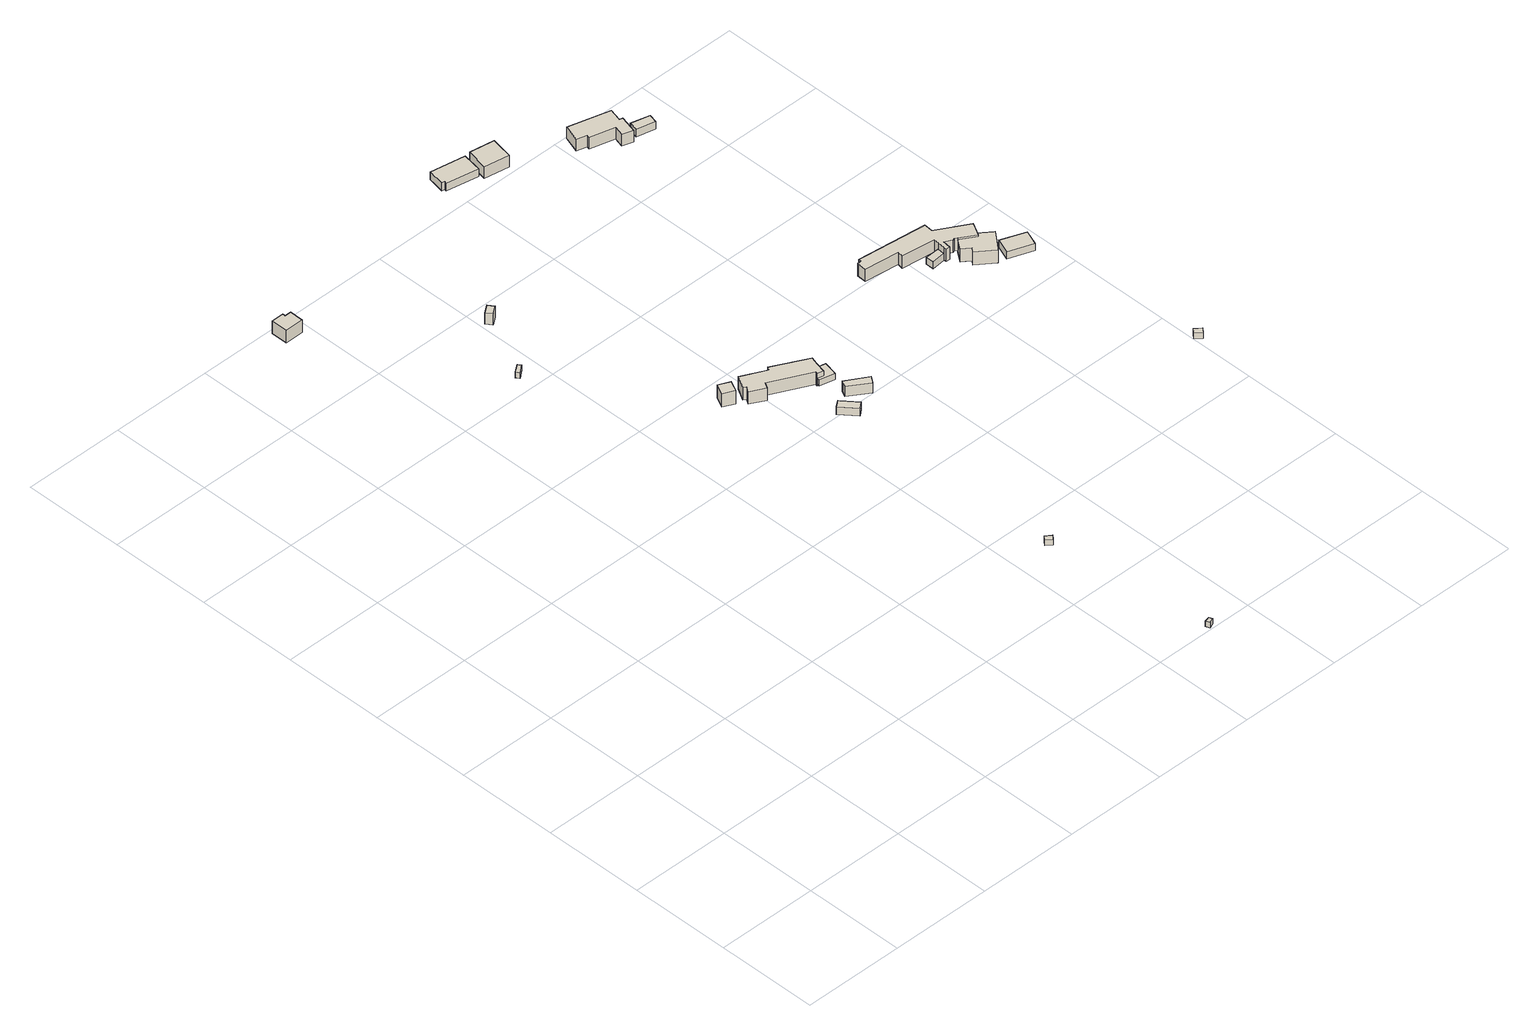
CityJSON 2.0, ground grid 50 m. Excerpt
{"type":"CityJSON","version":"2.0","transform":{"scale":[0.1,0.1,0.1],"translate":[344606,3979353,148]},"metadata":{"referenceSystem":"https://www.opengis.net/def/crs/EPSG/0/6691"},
"CityObjects":{
"building1":{"type":"Building","attributes":{"measuredHeight":8.6},"geometry":[{"type":"Solid","lod":"1","boundaries":[[[[0,1,2,3,4,5]],[[4,6,7,5]],[[3,8,6,4]],[[2,9,8,3]],[[1,10,9,2]],[[0,11,10,1]],[[5,7,11,0]],[[6,8,9,10,11,7]]]]}]},
"building2":{"type":"Building","attributes":{"measuredHeight":3},"geometry":[{"type":"Solid","lod":"1","boundaries":[[[[12,13,14,15]],[[14,16,17,15]],[[13,18,16,14]],[[12,19,18,13]],[[15,17,19,12]],[[16,18,19,17]]]]}]},
"building3":{"type":"Building","attributes":{"measuredHeight":6.1},"geometry":[{"type":"Solid","lod":"1","boundaries":[[[[20,21,22,23]],[[22,24,25,23]],[[21,26,24,22]],[[20,27,26,21]],[[23,25,27,20]],[[24,26,27,25]]]]}]},
"building4":{"type":"Building","attributes":{"measuredHeight":7.2},"geometry":[{"type":"Solid","lod":"1","boundaries":[[[[28,29,30,31]],[[30,32,33,31]],[[29,34,32,30]],[[28,35,34,29]],[[31,33,35,28]],[[32,34,35,33]]]]}]},
"building5":{"type":"Building","attributes":{"measuredHeight":8.8},"geometry":[{"type":"Solid","lod":"1","boundaries":[[[[36,37,38,39,40,41,42,43,44,45,46,47,48]],[[47,49,50,48]],[[46,51,49,47]],[[45,52,51,46]],[[44,53,52,45]],[[43,54,53,44]],[[42,55,54,43]],[[41,56,55,42]],[[40,57,56,41]],[[39,58,57,40]],[[38,59,58,39]],[[37,60,59,38]],[[36,61,60,37]],[[48,50,61,36]],[[49,51,52,53,54,55,56,57,58,59,60,61,50]]]]}]},
"building6":{"type":"Building","attributes":{"土砂災害警戒区域.現象区分":"2","土砂災害警戒区域.区域区分":"2","measuredHeight":3},"geometry":[{"type":"Solid","lod":"1","boundaries":[[[[62,63,64,65]],[[64,66,67,65]],[[63,68,66,64]],[[62,69,68,63]],[[65,67,69,62]],[[66,68,69,67]]]]}]},
"building7":{"type":"Building","attributes":{"measuredHeight":4.1},"geometry":[{"type":"Solid","lod":"1","boundaries":[[[[70,71,72,73]],[[72,74,75,73]],[[71,76,74,72]],[[70,77,76,71]],[[73,75,77,70]],[[74,76,77,75]]]]}]},
"building8":{"type":"Building","attributes":{"measuredHeight":3},"geometry":[{"type":"Solid","lod":"1","boundaries":[[[[78,79,80,81]],[[80,82,83,81]],[[79,84,82,80]],[[78,85,84,79]],[[81,83,85,78]],[[82,84,85,83]]]]}]},
"building9":{"type":"Building","attributes":{"measuredHeight":3.4},"geometry":[{"type":"Solid","lod":"1","boundaries":[[[[86,87,88,89,90,91]],[[90,92,93,91]],[[89,94,92,90]],[[88,95,94,89]],[[87,96,95,88]],[[86,97,96,87]],[[91,93,97,86]],[[92,94,95,96,97,93]]]]}]},
"building10":{"type":"Building","attributes":{"measuredHeight":6.1},"geometry":[{"type":"Solid","lod":"1","boundaries":[[[[98,99,100,101]],[[100,102,103,101]],[[99,104,102,100]],[[98,105,104,99]],[[101,103,105,98]],[[102,104,105,103]]]]}]},
"building11":{"type":"Building","attributes":{"measuredHeight":5.2},"geometry":[{"type":"Solid","lod":"1","boundaries":[[[[106,107,108,109,110,111]],[[110,112,113,111]],[[109,114,112,110]],[[108,115,114,109]],[[107,116,115,108]],[[106,117,116,107]],[[111,113,117,106]],[[112,114,115,116,117,113]]]]}]},
"building12":{"type":"Building","attributes":{"measuredHeight":8},"geometry":[{"type":"Solid","lod":"1","boundaries":[[[[118,119,120,121]],[[120,122,123,121]],[[119,124,122,120]],[[118,125,124,119]],[[121,123,125,118]],[[122,124,125,123]]]]}]},
"building13":{"type":"Building","attributes":{"measuredHeight":8.9},"geometry":[{"type":"Solid","lod":"1","boundaries":[[[[126,127,128,129,130,131,132,133,134,135]],[[134,136,137,135]],[[133,138,136,134]],[[132,139,138,133]],[[131,140,139,132]],[[130,141,140,131]],[[129,142,141,130]],[[128,143,142,129]],[[127,144,143,128]],[[126,145,144,127]],[[135,137,145,126]],[[136,138,139,140,141,142,143,144,145,137]]]]}]},
"building14":{"type":"Building","attributes":{"measuredHeight":8.8},"geometry":[{"type":"Solid","lod":"1","boundaries":[[[[146,147,148,149,150,151,152,153,154,155,156,157,158,159,160,161,162,163,164,165]],[[164,166,167,165]],[[163,168,166,164]],[[162,169,168,163]],[[161,170,169,162]],[[160,171,170,161]],[[159,172,171,160]],[[158,173,172,159]],[[157,174,173,158]],[[156,175,174,157]],[[155,176,175,156]],[[154,177,176,155]],[[153,178,177,154]],[[152,179,178,153]],[[151,180,179,152]],[[150,181,180,151]],[[149,182,181,150]],[[148,183,182,149]],[[147,184,183,148]],[[146,185,184,147]],[[165,167,185,146]],[[166,168,169,170,171,172,173,174,175,176,177,178,179,180,181,182,183,184,185,167]]]]}]},
"building15":{"type":"Building","attributes":{"measuredHeight":4.3},"geometry":[{"type":"Solid","lod":"1","boundaries":[[[[186,187,188,189]],[[188,190,191,189]],[[187,192,190,188]],[[186,193,192,187]],[[189,191,193,186]],[[190,192,193,191]]]]}]},
"building16":{"type":"Building","attributes":{"measuredHeight":3.7},"geometry":[{"type":"Solid","lod":"1","boundaries":[[[[194,195,196,197]],[[196,198,199,197]],[[195,200,198,196]],[[194,201,200,195]],[[197,199,201,194]],[[198,200,201,199]]]]}]},
"building17":{"type":"Building","attributes":{"measuredHeight":10.3},"geometry":[{"type":"Solid","lod":"1","boundaries":[[[[202,203,204,205,206,207,208,209]],[[208,210,211,209]],[[207,212,210,208]],[[206,213,212,207]],[[205,214,213,206]],[[204,215,214,205]],[[203,216,215,204]],[[202,217,216,203]],[[209,211,217,202]],[[210,212,213,214,215,216,217,211]]]]}]},
"building18":{"type":"Building","attributes":{"measuredHeight":3.8},"geometry":[{"type":"Solid","lod":"1","boundaries":[[[[218,219,220,221]],[[220,222,223,221]],[[219,224,222,220]],[[218,225,224,219]],[[221,223,225,218]],[[222,224,225,223]]]]}]},
"building19":{"type":"Building","attributes":{"measuredHeight":3},"geometry":[{"type":"Solid","lod":"1","boundaries":[[[[226,227,228,229]],[[228,230,231,229]],[[227,232,230,228]],[[226,233,232,227]],[[229,231,233,226]],[[230,232,233,231]]]]}]}
},
"vertices":[
[96,3030,1078],[5,3031,1078],[5,3114,1078],[66,3114,1078],[66,3099,1078],[97,3099,1078],[66,3099,1145],[97,3099,1145],[66,3114,1145],[5,3114,1145],[5,3031,1145],[96,3030,1145],
[858,2559,699],[869,2544,699],[830,2514,699],[818,2531,699],[830,2514,729],[818,2531,729],[869,2544,729],[858,2559,729],
[958,2835,755],[978,2806,755],[940,2780,755],[919,2807,755],[940,2780,816],[919,2807,816],[978,2806,816],[958,2835,816],
[1534,2006,491],[1509,1953,491],[1455,1979,491],[1480,2032,491],[1455,1979,563],[1480,2032,563],[1509,1953,563],[1534,2006,563],
[1878,1885,487],[1868,1851,487],[1854,1794,487],[1825,1802,487],[1827,1813,487],[1633,1910,487],[1617,1882,487],[1547,1919,487],[1563,1945,487],[1549,1955,487],[1584,2014,487],[1701,1958,487],[1710,1972,487],[1701,1958,554],[1710,1972,554],[1584,2014,554],[1549,1955,554],[1563,1945,554],[1547,1919,554],[1617,1882,554],[1633,1910,554],[1827,1813,554],[1825,1802,554],[1854,1794,554],[1868,1851,554],[1878,1885,554],
[2313,35,5],[2319,18,5],[2295,9,5],[2288,28,5],[2295,9,35],[2288,28,35],[2319,18,35],[2313,35,35],
[1821,1680,446],[1882,1606,446],[1851,1580,446],[1788,1655,446],[1851,1580,487],[1788,1655,487],[1882,1606,487],[1821,1680,487],
[2137,758,108],[2119,737,108],[2093,760,108],[2110,778,108],[2093,760,138],[2110,778,138],[2119,737,138],[2137,758,138],
[1912,1840,497],[1896,1770,497],[1822,1787,497],[1825,1802,497],[1854,1794,497],[1868,1851,497],[1854,1794,531],[1868,1851,531],[1825,1802,531],[1822,1787,531],[1896,1770,531],[1912,1840,531],
[1968,1626,471],[1870,1690,471],[1889,1721,471],[1991,1659,471],[1889,1721,525],[1991,1659,525],[1870,1690,525],[1968,1626,525],
[1475,3402,839],[1318,3431,839],[1321,3443,839],[1306,3445,839],[1321,3528,839],[1491,3498,839],[1321,3528,881],[1491,3498,881],[1306,3445,881],[1321,3443,881],[1318,3431,881],[1475,3402,881],
[1628,3469,834],[1608,3360,834],[1486,3381,834],[1508,3488,834],[1486,3381,898],[1508,3488,898],[1608,3360,898],[1628,3469,898],
[2117,3285,812],[2101,3223,812],[2116,3218,812],[2094,3133,812],[2041,3148,812],[2054,3197,812],[1936,3229,812],[1939,3244,812],[1889,3257,812],[1915,3340,812],[1889,3257,874],[1915,3340,874],[1939,3244,874],[1936,3229,874],[2054,3197,874],[2041,3148,874],[2094,3133,874],[2116,3218,874],[2101,3223,874],[2117,3285,874],
[2645,2007,656],[2641,1964,656],[2791,1876,656],[2766,1830,656],[2756,1812,656],[2684,1856,656],[2671,1864,656],[2662,1860,656],[2626,1880,656],[2621,1839,656],[2601,1840,656],[2602,1854,656],[2606,1892,656],[2608,1916,656],[2446,1937,656],[2450,1964,656],[2281,1984,656],[2285,2031,656],[2303,2032,656],[2304,2046,656],[2303,2032,723],[2304,2046,723],[2285,2031,723],[2281,1984,723],[2450,1964,723],[2446,1937,723],[2608,1916,723],[2606,1892,723],[2602,1854,723],[2601,1840,723],[2621,1839,723],[2626,1880,723],[2662,1860,723],[2671,1864,723],[2684,1856,723],[2756,1812,723],[2766,1830,723],[2791,1876,723],[2641,1964,723],[2645,2007,723],
[2209,3121,818],[2118,3143,818],[2129,3187,818],[2220,3165,818],[2129,3187,858],[2220,3165,858],[2118,3143,858],[2209,3121,858],
[2606,1892,653],[2602,1854,653],[2535,1849,653],[2535,1889,653],[2535,1849,690],[2535,1889,690],[2602,1854,690],[2606,1892,690],
[2756,1812,646],[2766,1830,646],[2826,1783,646],[2754,1695,646],[2671,1757,646],[2688,1777,646],[2649,1808,646],[2684,1856,646],[2649,1808,716],[2684,1856,716],[2688,1777,716],[2671,1757,716],[2754,1695,716],[2826,1783,716],[2766,1830,716],[2756,1812,716],
[2920,1693,674],[2891,1619,674],[2772,1664,674],[2801,1739,674],[2772,1664,712],[2801,1739,712],[2891,1619,712],[2920,1693,712],
[3227,991,410],[3207,968,410],[3179,994,410],[3198,1017,410],[3179,994,440],[3198,1017,440],[3207,968,440],[3227,991,440]
]}
